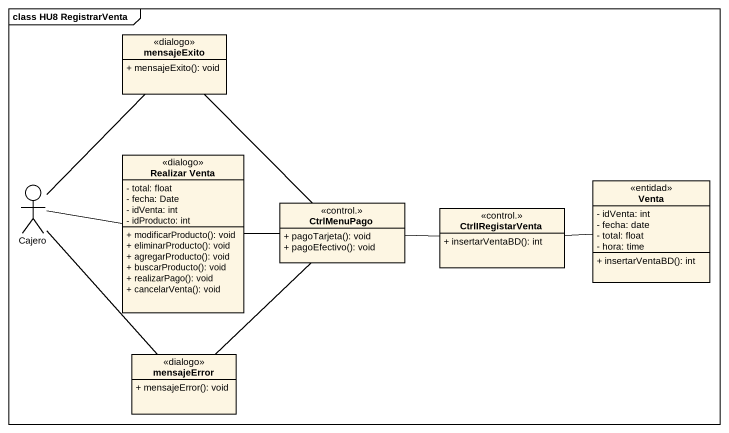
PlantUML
@startuml
mainframe class HU8 RegistrarVenta
allowmixing
hide circle
hide empty members
skinparam classAttributeIconSize 0
class mensajeExito <<dialogo>> {
  + mensajeExito(): void
}
actor Cajero
class "Realizar Venta" as Realizar_Venta <<dialogo>> {
  - total: float
  - fecha: Date
  - idVenta: int
  - idProducto: int
  + modificarProducto(): void
  + eliminarProducto(): void
  + agregarProducto(): void
  + buscarProducto(): void
  + realizarPago(): void
  + cancelarVenta(): void
}
class Venta <<entidad>> {
  - idVenta: int
  - fecha: date
  - total: float
  - hora: time
  + insertarVentaBD(): int
}
class CtrlMenuPago <<control.>> {
  + pagoTarjeta(): void
  + pagoEfectivo(): void
}
class CtrlIRegistarVenta <<control.>> {
  + insertarVentaBD(): int
}
class mensajeError <<dialogo>> {
  + mensajeError(): void
}
mensajeExito -- Cajero
mensajeExito -- CtrlMenuPago
Cajero -right- Realizar_Venta
Cajero -- mensajeError
Realizar_Venta -right- CtrlMenuPago
CtrlMenuPago -right- CtrlIRegistarVenta
CtrlMenuPago -- mensajeError
CtrlIRegistarVenta -right- Venta
@enduml
